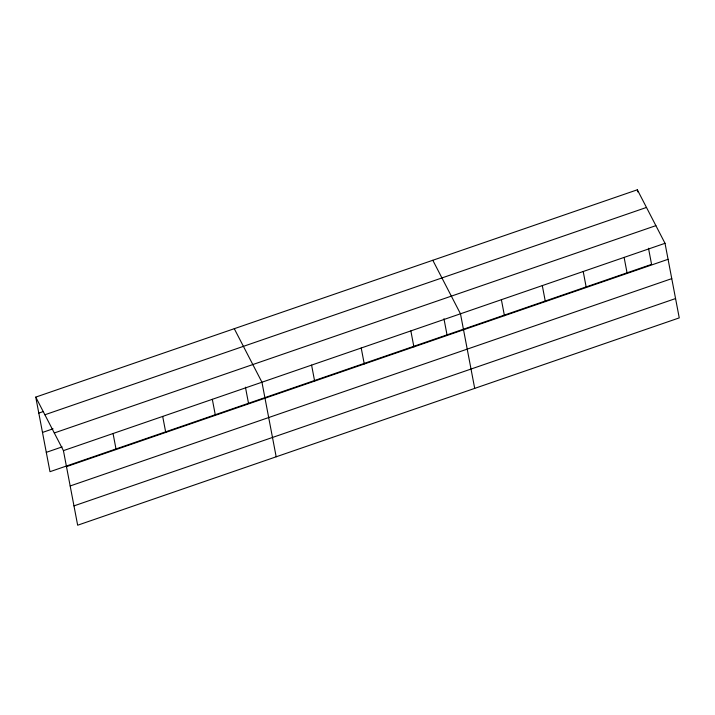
<?xml version="1.0" encoding="UTF-8"?>
<svg xmlns="http://www.w3.org/2000/svg" width="715" height="715" viewBox="0 0 715 715"><rect width="100%" height="100%" fill="white"/><g stroke="black" fill="none" stroke-linecap="round" stroke-linejoin="round"><path stroke-width="1.07" d="M35.75 397.111L637.342 189.788L665.022 243.306L679.25 317.889L77.658 525.212L63.429 450.629L35.75 397.111L49.979 471.694L651.571 264.371L648.496 248.257M38.798 413.109L43.025 411.652M44.884 414.772L646.476 207.448M42.489 432.441L53.053 428.803M54.295 432.968L655.887 225.645M46.287 452.363L62.133 446.902M63.429 450.629L665.022 243.306M66.477 466.636L668.078 259.304M70.168 485.968L671.76 278.635M73.967 505.88L675.559 298.557M432.807 260.278L460.478 313.796L474.706 388.379M234.279 328.694L261.949 382.212L276.178 456.796M637.342 189.788L637.753 191.915M624.115 257.409L627.162 273.407M583.208 271.503L586.255 287.502M542.301 285.598L545.348 301.605M501.385 299.701L504.441 315.699M443.961 318.747L447.027 334.861M410.848 330.902L413.905 346.9M361.218 348.008L364.266 364.007M311.588 365.115L314.636 381.113M245.433 387.164L248.507 403.278M212.319 399.319L215.376 415.317M162.689 416.425L165.746 432.423M113.059 433.531L116.107 449.529"/></g></svg>
